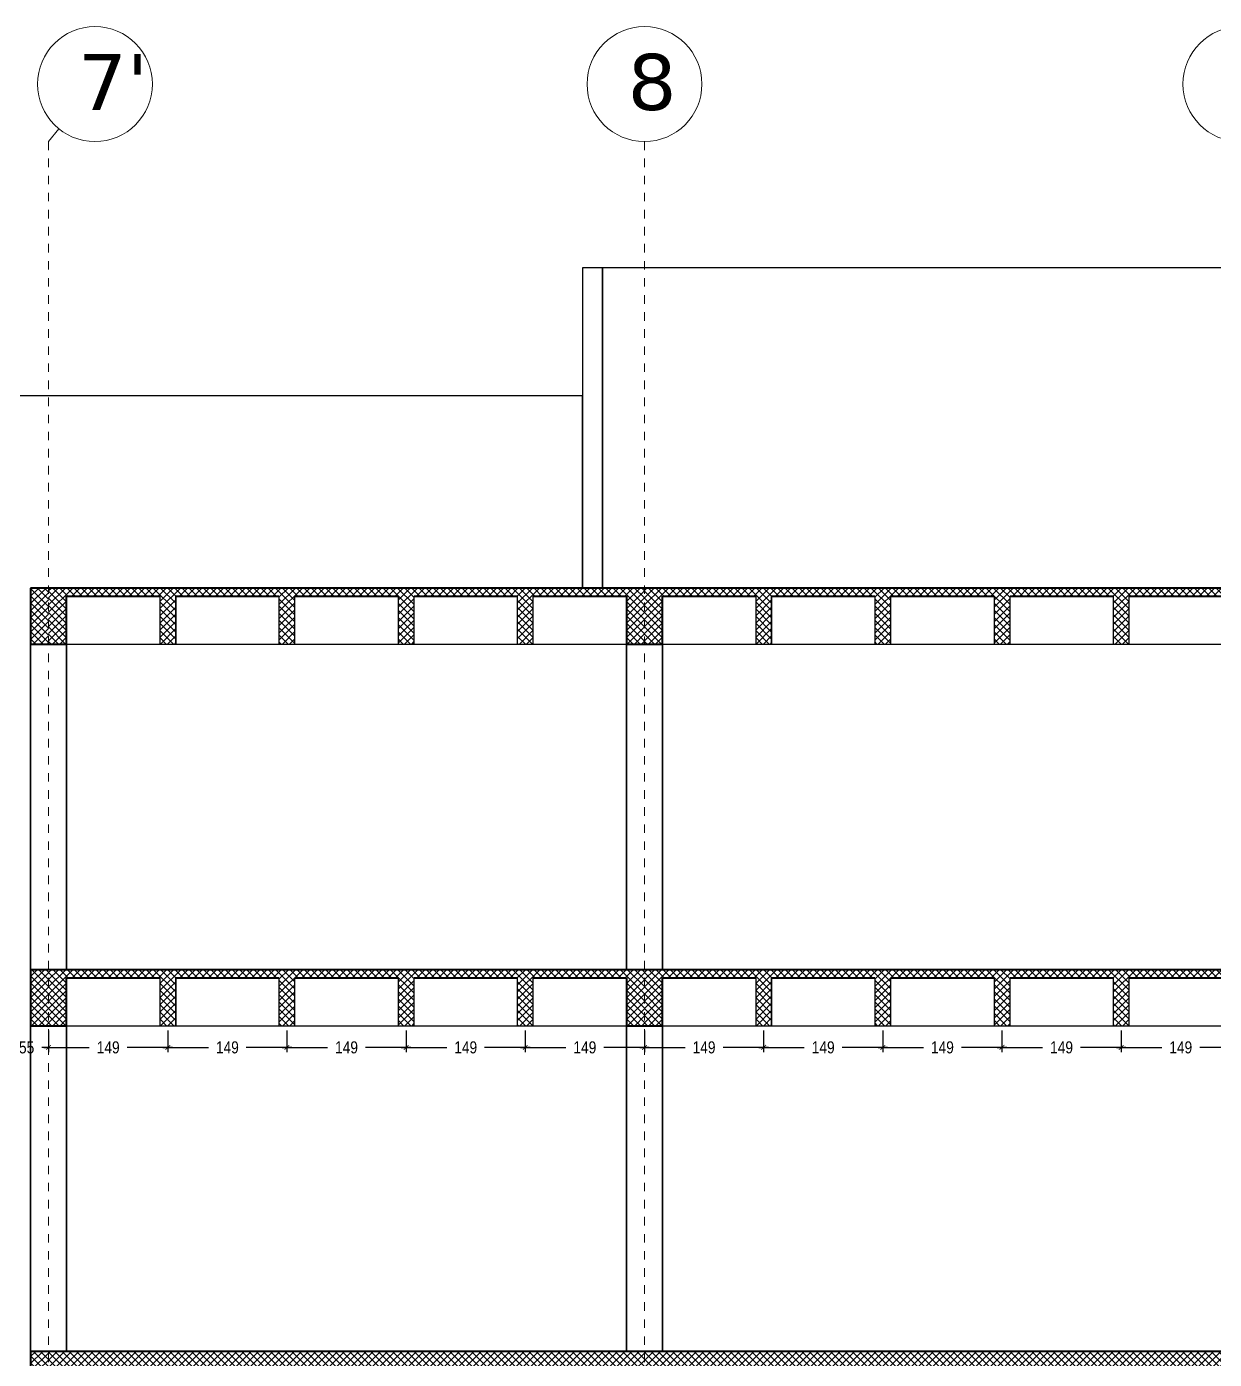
# Model space of a CAD drawing. Header units: centimetres. Extents: x 85226 to 578505, y -13061 to 170378.
# Drawn here: x 445023 to 446508, y 129254 to 130920 of the extents above; entities that cross this region are included whole.
import ezdxf

# ---------------------------------------------------------------- set-up
doc = ezdxf.new("R2010")
doc.units = ezdxf.units.CM
doc.linetypes.add('Dashed', pattern=[10.666667, 5.333333, -5.333333])
for name, color, linetype, lineweight in [('Akset_Pen_No__13', 13, 'Continuous', 18), ('muri', 7, 'Continuous', 40), ('New_01 Bodrumi_Pen_No__87', 87, 'Continuous', 18), ('Spotat', 1, 'Continuous', 15)]:
    doc.layers.add(name, color=color, linetype=linetype, lineweight=lineweight)
doc.layers.add('New_01 Bodrumi_Pen_No__29', color=7, linetype='Continuous', lineweight=18, true_color=0x261713)
doc.styles.add('Dimensionet CM', font='swissc.ttf', dxfattribs={"height": 15})
doc.styles.add('Mini shkronjat', font='simplex.shx', dxfattribs={"height": 6})
doc.dimstyles.new('Dimensionet CM', dxfattribs={"dimtxt": 10, "dimasz": 6, "dimexe": 6, "dimexo": 6, "dimgap": 10, "dimtad": 0, "dimtih": 1, "dimtoh": 1, "dimtxsty": 'Dimensionet CM', "dimblk": 'ARCHTICK', "dimcen": 1, "dimdle": 6, "dimadec": 0, "dimazin": 0, "dimtfac": 1, "dimtmove": 0, "dimatfit": 3, "dimldrblk": 'ARCHTICK', "dimfxl": 1, "dimarcsym": 0})

# ---------------------------------------------------------------- blocks, each defined once
blk = doc.blocks.new('_ArchTick')
at = {"layer": 'Spotat', "color": 0, "const_width": 0.15}
blk.add_lwpolyline([(-0.5, -0.5), (0.5, 0.5)], dxfattribs=at)
blk = doc.blocks.new('*D4821')
at = {"color": 0, "lineweight": -2, "transparency": 16777216}
for p, q in [((444995.5, 129665), (444995.5, 129637.8)), ((445050.5, 129665), (445050.5, 129637.8)), ((444995.5, 129643.8), (444989.5, 129643.8)), ((444995.5, 129643.8), (445004.1, 129643.8)), ((445050.5, 129643.8), (445042, 129643.8)), ((445050.5, 129643.8), (445056.5, 129643.8))]:
    blk.add_line(p, q, dxfattribs=at)
at = {"layer": 'DEFPOINTS', "color": 0, "transparency": 16777216}
for p in [(444995.5, 129671), (445050.5, 129671), (445050.5, 129643.8)]:
    blk.add_point(p, dxfattribs=at)
at = {"color": 0, "lineweight": -2, "transparency": 16777216, "xscale": 6, "yscale": 6, "zscale": 6}
blk.add_blockref('_ArchTick', (444995.5, 129643.8), dxfattribs=at)
at = {"color": 0, "lineweight": -2, "transparency": 16777216, "xscale": 6, "yscale": 6, "zscale": 6, "rotation": 180}
blk.add_blockref('_ArchTick', (445050.5, 129643.8), dxfattribs=at)
at = {"color": 0, "transparency": 16777216, "insert": (445023, 129643.8), "char_height": 15, "attachment_point": 5, "style": 'Dimensionet CM'}
blk.add_mtext('55', dxfattribs=at)
blk = doc.blocks.new('*D4822')
at = {"color": 0, "lineweight": -2, "transparency": 16777216}
for p, q in [((445050.5, 129665), (445050.5, 129637.8)), ((445199.5, 129665), (445199.5, 129637.8)), ((445044.5, 129643.8), (445101.3, 129643.8)), ((445205.5, 129643.8), (445148.7, 129643.8))]:
    blk.add_line(p, q, dxfattribs=at)
at = {"layer": 'DEFPOINTS', "color": 0, "transparency": 16777216}
for p in [(445050.5, 129671), (445199.5, 129671), (445199.5, 129643.8)]:
    blk.add_point(p, dxfattribs=at)
at = {"color": 0, "lineweight": -2, "transparency": 16777216, "xscale": 6, "yscale": 6, "zscale": 6, "rotation": 180}
blk.add_blockref('_ArchTick', (445050.5, 129643.8), dxfattribs=at)
at = {"color": 0, "lineweight": -2, "transparency": 16777216, "xscale": 6, "yscale": 6, "zscale": 6}
blk.add_blockref('_ArchTick', (445199.5, 129643.8), dxfattribs=at)
at = {"color": 0, "transparency": 16777216, "insert": (445125, 129643.8), "char_height": 15, "attachment_point": 5, "style": 'Dimensionet CM'}
blk.add_mtext('149', dxfattribs=at)
blk = doc.blocks.new('*D4823')
at = {"color": 0, "lineweight": -2, "transparency": 16777216}
for p, q in [((445199.5, 129665), (445199.5, 129637.8)), ((445348.5, 129665), (445348.5, 129637.8)), ((445193.5, 129643.8), (445250.3, 129643.8)), ((445354.5, 129643.8), (445297.7, 129643.8))]:
    blk.add_line(p, q, dxfattribs=at)
at = {"layer": 'DEFPOINTS', "color": 0, "transparency": 16777216}
for p in [(445199.5, 129671), (445348.5, 129671), (445348.5, 129643.8)]:
    blk.add_point(p, dxfattribs=at)
at = {"color": 0, "lineweight": -2, "transparency": 16777216, "xscale": 6, "yscale": 6, "zscale": 6, "rotation": 180}
blk.add_blockref('_ArchTick', (445199.5, 129643.8), dxfattribs=at)
at = {"color": 0, "lineweight": -2, "transparency": 16777216, "xscale": 6, "yscale": 6, "zscale": 6}
blk.add_blockref('_ArchTick', (445348.5, 129643.8), dxfattribs=at)
at = {"color": 0, "transparency": 16777216, "insert": (445274, 129643.8), "char_height": 15, "attachment_point": 5, "style": 'Dimensionet CM'}
blk.add_mtext('149', dxfattribs=at)
blk = doc.blocks.new('*D4824')
at = {"color": 0, "lineweight": -2, "transparency": 16777216}
for p, q in [((445348.5, 129665), (445348.5, 129637.8)), ((445497.5, 129665), (445497.5, 129637.8)), ((445342.5, 129643.8), (445399.3, 129643.8)), ((445503.5, 129643.8), (445446.7, 129643.8))]:
    blk.add_line(p, q, dxfattribs=at)
at = {"layer": 'DEFPOINTS', "color": 0, "transparency": 16777216}
for p in [(445348.5, 129671), (445497.5, 129671), (445497.5, 129643.8)]:
    blk.add_point(p, dxfattribs=at)
at = {"color": 0, "lineweight": -2, "transparency": 16777216, "xscale": 6, "yscale": 6, "zscale": 6, "rotation": 180}
blk.add_blockref('_ArchTick', (445348.5, 129643.8), dxfattribs=at)
at = {"color": 0, "lineweight": -2, "transparency": 16777216, "xscale": 6, "yscale": 6, "zscale": 6}
blk.add_blockref('_ArchTick', (445497.5, 129643.8), dxfattribs=at)
at = {"color": 0, "transparency": 16777216, "insert": (445423, 129643.8), "char_height": 15, "attachment_point": 5, "style": 'Dimensionet CM'}
blk.add_mtext('149', dxfattribs=at)
blk = doc.blocks.new('*D4825')
at = {"color": 0, "lineweight": -2, "transparency": 16777216}
for p, q in [((445497.5, 129665), (445497.5, 129637.8)), ((445646.5, 129665), (445646.5, 129637.8)), ((445491.5, 129643.8), (445548.3, 129643.8)), ((445652.5, 129643.8), (445595.7, 129643.8))]:
    blk.add_line(p, q, dxfattribs=at)
at = {"layer": 'DEFPOINTS', "color": 0, "transparency": 16777216}
for p in [(445497.5, 129671), (445646.5, 129671), (445646.5, 129643.8)]:
    blk.add_point(p, dxfattribs=at)
at = {"color": 0, "lineweight": -2, "transparency": 16777216, "xscale": 6, "yscale": 6, "zscale": 6, "rotation": 180}
blk.add_blockref('_ArchTick', (445497.5, 129643.8), dxfattribs=at)
at = {"color": 0, "lineweight": -2, "transparency": 16777216, "xscale": 6, "yscale": 6, "zscale": 6}
blk.add_blockref('_ArchTick', (445646.5, 129643.8), dxfattribs=at)
at = {"color": 0, "transparency": 16777216, "insert": (445572, 129643.8), "char_height": 15, "attachment_point": 5, "style": 'Dimensionet CM'}
blk.add_mtext('149', dxfattribs=at)
blk = doc.blocks.new('*D4826')
at = {"color": 0, "lineweight": -2, "transparency": 16777216}
for p, q in [((445646.5, 129665), (445646.5, 129637.8)), ((445795.5, 129665), (445795.5, 129637.8)), ((445640.5, 129643.8), (445697.3, 129643.8)), ((445801.5, 129643.8), (445744.7, 129643.8))]:
    blk.add_line(p, q, dxfattribs=at)
at = {"layer": 'DEFPOINTS', "color": 0, "transparency": 16777216}
for p in [(445646.5, 129671), (445795.5, 129671), (445795.5, 129643.8)]:
    blk.add_point(p, dxfattribs=at)
at = {"color": 0, "lineweight": -2, "transparency": 16777216, "xscale": 6, "yscale": 6, "zscale": 6, "rotation": 180}
blk.add_blockref('_ArchTick', (445646.5, 129643.8), dxfattribs=at)
at = {"color": 0, "lineweight": -2, "transparency": 16777216, "xscale": 6, "yscale": 6, "zscale": 6}
blk.add_blockref('_ArchTick', (445795.5, 129643.8), dxfattribs=at)
at = {"color": 0, "transparency": 16777216, "insert": (445721, 129643.8), "char_height": 15, "attachment_point": 5, "style": 'Dimensionet CM'}
blk.add_mtext('149', dxfattribs=at)
blk = doc.blocks.new('*D4827')
at = {"color": 0, "lineweight": -2, "transparency": 16777216}
for p, q in [((445795.5, 129665), (445795.5, 129637.8)), ((445944.5, 129665), (445944.5, 129637.8)), ((445789.5, 129643.8), (445846.3, 129643.8)), ((445950.5, 129643.8), (445893.7, 129643.8))]:
    blk.add_line(p, q, dxfattribs=at)
at = {"layer": 'DEFPOINTS', "color": 0, "transparency": 16777216}
for p in [(445795.5, 129671), (445944.5, 129671), (445944.5, 129643.8)]:
    blk.add_point(p, dxfattribs=at)
at = {"color": 0, "lineweight": -2, "transparency": 16777216, "xscale": 6, "yscale": 6, "zscale": 6, "rotation": 180}
blk.add_blockref('_ArchTick', (445795.5, 129643.8), dxfattribs=at)
at = {"color": 0, "lineweight": -2, "transparency": 16777216, "xscale": 6, "yscale": 6, "zscale": 6}
blk.add_blockref('_ArchTick', (445944.5, 129643.8), dxfattribs=at)
at = {"color": 0, "transparency": 16777216, "insert": (445870, 129643.8), "char_height": 15, "attachment_point": 5, "style": 'Dimensionet CM'}
blk.add_mtext('149', dxfattribs=at)
blk = doc.blocks.new('*D4828')
at = {"color": 0, "lineweight": -2, "transparency": 16777216}
for p, q in [((445944.5, 129665), (445944.5, 129637.8)), ((446093.5, 129665), (446093.5, 129637.8)), ((445938.5, 129643.8), (445995.3, 129643.8)), ((446099.5, 129643.8), (446042.7, 129643.8))]:
    blk.add_line(p, q, dxfattribs=at)
at = {"layer": 'DEFPOINTS', "color": 0, "transparency": 16777216}
for p in [(445944.5, 129671), (446093.5, 129671), (446093.5, 129643.8)]:
    blk.add_point(p, dxfattribs=at)
at = {"color": 0, "lineweight": -2, "transparency": 16777216, "xscale": 6, "yscale": 6, "zscale": 6, "rotation": 180}
blk.add_blockref('_ArchTick', (445944.5, 129643.8), dxfattribs=at)
at = {"color": 0, "lineweight": -2, "transparency": 16777216, "xscale": 6, "yscale": 6, "zscale": 6}
blk.add_blockref('_ArchTick', (446093.5, 129643.8), dxfattribs=at)
at = {"color": 0, "transparency": 16777216, "insert": (446019, 129643.8), "char_height": 15, "attachment_point": 5, "style": 'Dimensionet CM'}
blk.add_mtext('149', dxfattribs=at)
blk = doc.blocks.new('*D4829')
at = {"color": 0, "lineweight": -2, "transparency": 16777216}
for p, q in [((446093.5, 129665), (446093.5, 129637.8)), ((446242.5, 129665), (446242.5, 129637.8)), ((446087.5, 129643.8), (446144.3, 129643.8)), ((446248.5, 129643.8), (446191.7, 129643.8))]:
    blk.add_line(p, q, dxfattribs=at)
at = {"layer": 'DEFPOINTS', "color": 0, "transparency": 16777216}
for p in [(446093.5, 129671), (446242.5, 129671), (446242.5, 129643.8)]:
    blk.add_point(p, dxfattribs=at)
at = {"color": 0, "lineweight": -2, "transparency": 16777216, "xscale": 6, "yscale": 6, "zscale": 6, "rotation": 180}
blk.add_blockref('_ArchTick', (446093.5, 129643.8), dxfattribs=at)
at = {"color": 0, "lineweight": -2, "transparency": 16777216, "xscale": 6, "yscale": 6, "zscale": 6}
blk.add_blockref('_ArchTick', (446242.5, 129643.8), dxfattribs=at)
at = {"color": 0, "transparency": 16777216, "insert": (446168, 129643.8), "char_height": 15, "attachment_point": 5, "style": 'Dimensionet CM'}
blk.add_mtext('149', dxfattribs=at)
blk = doc.blocks.new('*D4830')
at = {"color": 0, "lineweight": -2, "transparency": 16777216}
for p, q in [((446242.5, 129665), (446242.5, 129637.8)), ((446391.5, 129665), (446391.5, 129637.8)), ((446236.5, 129643.8), (446293.3, 129643.8)), ((446397.5, 129643.8), (446340.7, 129643.8))]:
    blk.add_line(p, q, dxfattribs=at)
at = {"layer": 'DEFPOINTS', "color": 0, "transparency": 16777216}
for p in [(446242.5, 129671), (446391.5, 129671), (446391.5, 129643.8)]:
    blk.add_point(p, dxfattribs=at)
at = {"color": 0, "lineweight": -2, "transparency": 16777216, "xscale": 6, "yscale": 6, "zscale": 6, "rotation": 180}
blk.add_blockref('_ArchTick', (446242.5, 129643.8), dxfattribs=at)
at = {"color": 0, "lineweight": -2, "transparency": 16777216, "xscale": 6, "yscale": 6, "zscale": 6}
blk.add_blockref('_ArchTick', (446391.5, 129643.8), dxfattribs=at)
at = {"color": 0, "transparency": 16777216, "insert": (446317, 129643.8), "char_height": 15, "attachment_point": 5, "style": 'Dimensionet CM'}
blk.add_mtext('149', dxfattribs=at)
blk = doc.blocks.new('*D4831')
at = {"color": 0, "lineweight": -2, "transparency": 16777216}
for p, q in [((446391.5, 129665), (446391.5, 129637.8)), ((446540.5, 129665), (446540.5, 129637.8)), ((446385.5, 129643.8), (446442.3, 129643.8)), ((446546.5, 129643.8), (446489.7, 129643.8))]:
    blk.add_line(p, q, dxfattribs=at)
at = {"layer": 'DEFPOINTS', "color": 0, "transparency": 16777216}
for p in [(446391.5, 129671), (446540.5, 129671), (446540.5, 129643.8)]:
    blk.add_point(p, dxfattribs=at)
at = {"color": 0, "lineweight": -2, "transparency": 16777216, "xscale": 6, "yscale": 6, "zscale": 6, "rotation": 180}
blk.add_blockref('_ArchTick', (446391.5, 129643.8), dxfattribs=at)
at = {"color": 0, "lineweight": -2, "transparency": 16777216, "xscale": 6, "yscale": 6, "zscale": 6}
blk.add_blockref('_ArchTick', (446540.5, 129643.8), dxfattribs=at)
at = {"color": 0, "transparency": 16777216, "insert": (446466, 129643.8), "char_height": 15, "attachment_point": 5, "style": 'Dimensionet CM'}
blk.add_mtext('149', dxfattribs=at)

msp = doc.modelspace()

# ---------------------------------------------------------------- hatches: boundary and pattern name
h = msp.add_hatch()
h.set_pattern_fill('ANSI37', color=256, scale=2, angle=90, style=0)
h.set_pattern_definition([(135, (305789.556, 198520.813), (-4.49012806, -4.49012806), []), (225, (305789.556, 198520.813), (4.49012806, -4.49012806), [])])
h.paths.add_polyline_path([(445028.035, 130147.973), (445050.535, 130147.973), (445050.535, 130217.973), (445028.035, 130217.973)])
h = msp.add_hatch()
h.set_pattern_fill('ANSI37', color=256, scale=2, angle=90, style=0)
h.set_pattern_definition([(135, (309569.556, 198980.813), (-4.49012806, -4.49012806), []), (225, (309569.556, 198980.813), (4.49012806, -4.49012806), [])])
h.paths.add_polyline_path([(445795.535, 130217.973), (445050.535, 130217.973), (445050.535, 130147.973), (445073.035, 130147.973), (445073.035, 130207.973), (445189.535, 130207.973), (445189.535, 130147.973), (445209.535, 130147.973), (445209.535, 130207.973), (445338.535, 130207.973), (445338.535, 130147.973), (445358.535, 130147.973), (445358.535, 130207.973), (445487.535, 130207.973), (445487.535, 130147.973), (445507.535, 130147.973), (445507.535, 130207.973), (445636.535, 130207.973), (445636.535, 130147.973), (445656.535, 130147.973), (445656.535, 130207.973), (445773.035, 130207.973), (445773.035, 130147.973), (445795.535, 130147.973)])
h = msp.add_hatch()
h.set_pattern_fill('ANSI37', color=256, scale=2, angle=90, style=0)
h.set_pattern_definition([(135, (310314.556, 198980.813), (-4.49012806, -4.49012806), []), (225, (310314.556, 198980.813), (4.49012806, -4.49012806), [])])
h.paths.add_polyline_path([(446540.535, 130217.973), (445795.535, 130217.973), (445795.535, 130147.973), (445818.035, 130147.973), (445818.035, 130207.973), (445934.535, 130207.973), (445934.535, 130147.973), (445954.535, 130147.973), (445954.535, 130207.973), (446083.535, 130207.973), (446083.535, 130147.973), (446103.535, 130147.973), (446103.535, 130207.973), (446232.535, 130207.973), (446232.535, 130147.973), (446252.535, 130147.973), (446252.535, 130207.973), (446381.535, 130207.973), (446381.535, 130147.973), (446401.535, 130147.973), (446401.535, 130207.973), (446518.035, 130207.973), (446518.035, 130147.973), (446540.535, 130147.973)])
h = msp.add_hatch()
h.set_pattern_fill('ANSI37', color=256, scale=2, angle=90, style=0)
h.set_pattern_definition([(135, (305789.556, 198503.813), (-4.49012806, -4.49012806), []), (225, (305789.556, 198503.813), (4.49012806, -4.49012806), [])])
h.paths.add_polyline_path([(445050.535, 129740.973), (445028.035, 129740.973), (445028.035, 129670.973), (445050.535, 129670.973)])
h = msp.add_hatch()
h.set_pattern_fill('ANSI37', color=256, scale=2, angle=90, style=0)
h.set_pattern_definition([(135, (308824.556, 198503.813), (-4.49012806, -4.49012806), []), (225, (308824.556, 198503.813), (4.49012806, -4.49012806), [])])
h.paths.add_polyline_path([(445795.535, 129740.973), (445773.035, 129740.973), (445773.035, 129740.973), (445073.035, 129740.973), (445073.035, 129740.973), (445050.535, 129740.973), (445050.535, 129670.973), (445073.035, 129670.973), (445073.035, 129730.973), (445189.535, 129730.973), (445189.535, 129670.973), (445209.535, 129670.973), (445209.535, 129730.973), (445338.535, 129730.973), (445338.535, 129670.973), (445358.535, 129670.973), (445358.535, 129730.973), (445487.535, 129730.973), (445487.535, 129670.973), (445507.535, 129670.973), (445507.535, 129730.973), (445636.535, 129730.973), (445636.535, 129670.973), (445656.535, 129670.973), (445656.535, 129730.973), (445773.035, 129730.973), (445773.035, 129670.973), (445795.535, 129670.973)])
h = msp.add_hatch()
h.set_pattern_fill('ANSI37', color=256, scale=2, angle=90, style=0)
h.set_pattern_definition([(135, (309569.556, 198503.813), (-4.49012806, -4.49012806), []), (225, (309569.556, 198503.813), (4.49012806, -4.49012806), [])])
h.paths.add_polyline_path([(446540.535, 129740.973), (446518.035, 129740.973), (446518.035, 129740.973), (445818.035, 129740.973), (445818.035, 129740.973), (445795.535, 129740.973), (445795.535, 129670.973), (445818.035, 129670.973), (445818.035, 129730.973), (445934.535, 129730.973), (445934.535, 129670.973), (445954.535, 129670.973), (445954.535, 129730.973), (446083.535, 129730.973), (446083.535, 129670.973), (446103.535, 129670.973), (446103.535, 129730.973), (446232.535, 129730.973), (446232.535, 129670.973), (446252.535, 129670.973), (446252.535, 129730.973), (446381.535, 129730.973), (446381.535, 129670.973), (446401.535, 129670.973), (446401.535, 129730.973), (446518.035, 129730.973), (446518.035, 129670.973), (446540.535, 129670.973)])
h = msp.add_hatch()
h.set_pattern_fill('ANSI37', color=256, scale=2, angle=90, style=0)
h.set_pattern_definition([(135, (305789.556, 198486.813), (-4.49012806, -4.49012806), []), (225, (305789.556, 198486.813), (4.49012806, -4.49012806), [])])
h.paths.add_polyline_path([(449543.031, 129263.973), (449520.531, 129263.973), (449520.531, 129143.973), (449543.031, 129143.973)])
h.paths.add_polyline_path([(449520.531, 129263.973), (448775.535, 129263.973), (448775.535, 129143.973), (448798.035, 129143.973), (448798.035, 129143.973), (448798.035, 129193.973), (448798.035, 129193.973), (448798.035, 129193.973), (448798.035, 129243.973), (449498.031, 129243.973), (449498.031, 129193.973), (449498.031, 129193.973), (449498.031, 129143.973), (449520.531, 129143.973)])
h.paths.add_polyline_path([(448775.535, 129263.973), (448030.535, 129263.973), (448030.535, 129143.973), (448053.035, 129143.973), (448053.035, 129243.973), (448753.035, 129243.973), (448753.035, 129193.973), (448753.035, 129193.973), (448753.035, 129143.973), (448775.535, 129143.973)])
h.paths.add_polyline_path([(448030.535, 129263.973), (447285.535, 129263.973), (447285.535, 129143.973), (447308.035, 129143.973), (447308.035, 129193.973), (447308.035, 129243.973), (448008.035, 129243.973), (448008.035, 129193.973), (448008.035, 129193.973), (448008.035, 129143.973), (448030.535, 129143.973)])
h.paths.add_polyline_path([(447285.535, 129263.973), (447253.035, 129263.973), (446540.535, 129263.973), (446540.535, 129143.973), (446563.035, 129143.973), (446563.035, 129193.973), (446563.035, 129243.973), (447263.035, 129243.973), (447263.035, 129143.973), (447285.535, 129143.973)])
h.paths.add_polyline_path([(446540.535, 129263.973), (446540.535, 129263.973), (445795.535, 129263.973), (445795.535, 129143.973), (445818.035, 129143.973), (445818.035, 129193.973), (445818.035, 129243.973), (446518.035, 129243.973), (446518.035, 129143.973), (446540.535, 129143.973)])
h.paths.add_polyline_path([(445795.535, 129263.973), (445795.535, 129263.973), (445073.035, 129263.973), (445073.035, 129263.973), (445050.535, 129263.973), (445050.535, 129143.973), (445073.035, 129143.973), (445073.035, 129193.973), (445073.035, 129243.973), (445773.035, 129243.973), (445773.035, 129143.973), (445795.535, 129143.973)])
h.paths.add_polyline_path([(445050.535, 129263.973), (445028.035, 129263.973), (445028.035, 129143.973), (445050.535, 129143.973)])

# ---------------------------------------------------------------- linework, layer by layer
for p, q in [((445743.035, 130617.973), (445718.035, 130617.973)), ((445718.035, 130617.973), (445718.035, 130217.973)), ((445743.035, 130217.973), (445743.035, 130617.973)), ((448718.035, 130617.973), (445743.035, 130617.973)), ((445743.035, 130617.973), (445743.035, 130217.973)), ((445718.028, 130457.973), (440859.578, 130457.973)), ((445718.028, 130217.973), (445718.028, 130457.973)), ((445028.035, 130217.973), (445718.028, 130217.973)), ((445028.035, 129740.973), (445028.035, 130217.973)), ((445028.035, 130217.973), (445028.035, 129740.973)), ((445028.035, 129740.973), (445028.035, 130217.973)), ((445718.035, 130217.973), (445743.035, 130217.973)), ((445743.035, 130217.973), (448718.035, 130217.973)), ((445189.535, 130207.973), (445073.035, 130207.973)), ((445073.035, 130207.973), (445073.035, 129740.973)), ((445073.035, 129740.973), (445073.035, 130207.973)), ((445073.035, 129740.973), (445073.035, 130207.973)), ((445189.535, 130207.973), (445189.535, 130147.973)), ((445338.535, 130207.973), (445209.535, 130207.973)), ((445209.535, 130207.973), (445209.535, 130147.973)), ((445487.535, 130207.973), (445358.535, 130207.973)), ((445636.535, 130207.973), (445507.535, 130207.973)), ((445763.035, 130207.973), (445656.535, 130207.973)), ((445773.035, 129740.973), (445773.035, 130207.973)), ((445773.035, 130207.973), (445773.035, 129740.973)), ((445773.035, 129740.973), (445773.035, 130207.973)), ((445818.035, 130207.973), (445818.035, 129740.973)), ((445934.535, 130207.973), (445818.035, 130207.973)), ((445818.035, 129740.973), (445818.035, 130207.973)), ((445818.035, 129740.973), (445818.035, 130207.973)), ((445934.535, 130207.973), (445934.535, 130147.973)), ((446083.535, 130207.973), (445954.535, 130207.973)), ((445954.535, 130207.973), (445954.535, 130147.973)), ((446232.535, 130207.973), (446103.535, 130207.973)), ((446381.535, 130207.973), (446252.535, 130207.973)), ((446518.035, 130207.973), (446401.535, 130207.973)), ((445073.035, 130147.973), (449498.031, 130147.973)), ((445028.035, 129740.973), (445718.035, 129740.973)), ((445763.035, 129740.973), (446463.035, 129740.973)), ((445773.035, 129740.973), (445818.035, 129740.973)), ((446463.035, 129740.973), (446508.035, 129740.973)), ((445028.035, 129263.973), (445028.035, 129720.973)), ((445028.035, 129720.973), (445028.035, 129263.973)), ((445028.035, 129263.973), (445028.035, 129720.973)), ((445189.535, 129730.973), (445073.035, 129730.973)), ((445073.035, 129720.973), (445073.035, 129263.973)), ((445073.035, 129263.973), (445073.035, 129720.973)), ((445073.035, 129263.973), (445073.035, 129720.973)), ((445189.535, 129730.973), (445189.535, 129670.973)), ((445338.535, 129730.973), (445209.535, 129730.973)), ((445209.535, 129730.973), (445209.535, 129670.973)), ((445487.535, 129730.973), (445358.535, 129730.973)), ((445636.535, 129730.973), (445507.535, 129730.973)), ((445773.035, 129730.973), (445656.535, 129730.973)), ((445773.035, 129263.973), (445773.035, 129720.973)), ((445773.035, 129720.973), (445773.035, 129263.973)), ((445773.035, 129263.973), (445773.035, 129720.973)), ((445934.535, 129730.973), (445818.035, 129730.973)), ((445818.035, 129720.973), (445818.035, 129263.973)), ((445818.035, 129263.973), (445818.035, 129720.973)), ((445818.035, 129263.973), (445818.035, 129720.973)), ((445934.535, 129730.973), (445934.535, 129670.973)), ((446083.535, 129730.973), (445954.535, 129730.973)), ((445954.535, 129730.973), (445954.535, 129670.973)), ((446232.535, 129730.973), (446103.535, 129730.973)), ((446381.535, 129730.973), (446252.535, 129730.973)), ((446463.035, 129730.973), (446401.535, 129730.973)), ((445073.035, 129670.973), (449498.031, 129670.973)), ((447253.035, 129263.973), (445073.035, 129263.973)), ((445073.035, 129263.973), (445718.035, 129263.973)), ((445718.035, 129263.973), (445763.035, 129263.973)), ((445763.035, 129263.973), (446463.035, 129263.973)), ((446463.035, 129263.973), (446508.035, 129263.973)), ((446508.035, 129263.973), (447208.035, 129263.973))]:
    msp.add_line(p, q)
for points in [[(445189.535, 130207.973), (445189.535, 130147.973), (445209.535, 130147.973), (445209.535, 130207.973)], [(445338.535, 130207.973), (445338.535, 130147.973), (445358.535, 130147.973), (445358.535, 130207.973)], [(445487.535, 130207.973), (445487.535, 130147.973), (445507.535, 130147.973), (445507.535, 130207.973)], [(445636.535, 130207.973), (445636.535, 130147.973), (445656.535, 130147.973), (445656.535, 130207.973)], [(445934.535, 130207.973), (445934.535, 130147.973), (445954.535, 130147.973), (445954.535, 130207.973)], [(446083.535, 130207.973), (446083.535, 130147.973), (446103.535, 130147.973), (446103.535, 130207.973)], [(446232.535, 130207.973), (446232.535, 130147.973), (446252.535, 130147.973), (446252.535, 130207.973)], [(446381.535, 130207.973), (446381.535, 130147.973), (446401.535, 130147.973), (446401.535, 130207.973)], [(445189.535, 129730.973), (445189.535, 129670.973), (445209.535, 129670.973), (445209.535, 129730.973)], [(445338.535, 129730.973), (445338.535, 129670.973), (445358.535, 129670.973), (445358.535, 129730.973)], [(445487.535, 129730.973), (445487.535, 129670.973), (445507.535, 129670.973), (445507.535, 129730.973)], [(445636.535, 129730.973), (445636.535, 129670.973), (445656.535, 129670.973), (445656.535, 129730.973)], [(445934.535, 129730.973), (445934.535, 129670.973), (445954.535, 129670.973), (445954.535, 129730.973)], [(446083.535, 129730.973), (446083.535, 129670.973), (446103.535, 129670.973), (446103.535, 129730.973)], [(446232.535, 129730.973), (446232.535, 129670.973), (446252.535, 129670.973), (446252.535, 129730.973)], [(446381.535, 129730.973), (446381.535, 129670.973), (446401.535, 129670.973), (446401.535, 129730.973)]]:
    msp.add_lwpolyline(points)
at = {"layer": 'Akset_Pen_No__13', "color": 251, "ltscale": 2}
msp.add_line((445050.535, 130775.961), (445063.383, 130791.884), dxfattribs=at)
at = {"layer": 'Akset_Pen_No__13', "color": 251, "linetype": 'Dashed', "ltscale": 2}
for p, q in [((445050.535, 130775.961), (445050.535, 128143.089)), ((445795.535, 130775.961), (445795.535, 128143.089))]:
    msp.add_line(p, q, dxfattribs=at)
at = {"layer": 'Akset_Pen_No__13', "color": 251, "ltscale": 2}
for centre in [(445108.475, 130847.766), (445795.535, 130847.766), (446540.535, 130847.766)]:
    msp.add_circle(centre, 71.805, dxfattribs=at)
at = {"layer": 'muri'}
for p, q in [((447253.035, 130217.973), (445028.035, 130217.973)), ((445028.035, 130217.973), (445028.035, 130147.973)), ((445073.035, 130207.973), (445189.535, 130207.973)), ((445073.035, 130147.973), (445073.035, 130207.973)), ((445209.535, 130207.973), (445338.535, 130207.973)), ((445358.535, 130207.973), (445487.535, 130207.973)), ((445507.535, 130207.973), (445636.535, 130207.973)), ((445656.535, 130207.973), (445763.035, 130207.973)), ((445763.035, 130207.973), (445773.035, 130207.973)), ((445773.035, 130207.973), (445773.035, 130147.973)), ((445818.035, 130147.973), (445818.035, 130207.973)), ((445818.035, 130207.973), (445934.535, 130207.973)), ((445954.535, 130207.973), (446083.535, 130207.973)), ((446103.535, 130207.973), (446232.535, 130207.973)), ((446252.535, 130207.973), (446381.535, 130207.973)), ((446401.535, 130207.973), (446518.035, 130207.973)), ((445028.035, 130147.973), (445073.035, 130147.973)), ((445773.035, 130147.973), (445818.035, 130147.973)), ((447253.035, 129740.973), (445028.035, 129740.973)), ((445028.035, 129740.973), (445028.035, 129670.973)), ((445073.035, 129730.973), (445189.535, 129730.973)), ((445073.035, 129670.973), (445073.035, 129730.973)), ((445209.535, 129730.973), (445338.535, 129730.973)), ((445358.535, 129730.973), (445487.535, 129730.973)), ((445507.535, 129730.973), (445636.535, 129730.973)), ((445656.535, 129730.973), (445773.035, 129730.973)), ((445773.035, 129730.973), (445773.035, 129670.973)), ((445818.035, 129670.973), (445818.035, 129730.973)), ((445818.035, 129730.973), (445934.535, 129730.973)), ((445954.535, 129730.973), (446083.535, 129730.973)), ((446103.535, 129730.973), (446232.535, 129730.973)), ((446252.535, 129730.973), (446381.535, 129730.973)), ((446401.535, 129730.973), (446518.035, 129730.973)), ((445028.035, 129670.973), (445073.035, 129670.973)), ((445773.035, 129670.973), (445818.035, 129670.973)), ((447253.035, 129263.973), (445028.035, 129263.973)), ((445028.035, 129263.973), (445028.035, 129143.973))]:
    msp.add_line(p, q, dxfattribs=at)
at = {"layer": 'New_01 Bodrumi_Pen_No__29', "color": 28, "linetype": 'Continuous', "lineweight": 18, "true_color": 0x261713}
msp.add_line((447250.535, 129263.973), (445073.035, 129263.973), dxfattribs=at)
at = {"layer": 'New_01 Bodrumi_Pen_No__87', "color": 87, "linetype": 'Continuous', "lineweight": 18}
for p, q in [((445718.035, 130617.973), (445718.035, 130217.973)), ((445743.035, 130617.973), (445718.035, 130617.973)), ((445743.035, 130217.973), (445743.035, 130617.973)), ((448718.035, 130617.973), (445743.035, 130617.973)), ((440859.578, 130457.973), (445718.028, 130457.973)), ((445718.028, 130457.973), (445718.028, 130217.973))]:
    msp.add_line(p, q, dxfattribs=at)

# ---------------------------------------------------------------- texts
at = {"color": 251, "char_height": 70, "width": 119.52102, "attachment_point": 1, "style": 'Mini shkronjat'}
for s, insert in [("{\\fVerdana|b0|i0|c0|p34;7'}", (445087.416, 130885.522)), ('{\\fVerdana|b0|i0|c0|p34;8}', (445774.476, 130885.522))]:
    msp.add_mtext(s, dxfattribs=dict(at, insert=insert))

# ---------------------------------------------------------------- dimensions: what is measured, and where the dimension line sits
for base, p1, p2, picture, middle in [((445050.535, 129643.847), (444995.535, 129670.973), (445050.535, 129670.973), '*D4821', (445023.035, 129643.847)), ((445199.535, 129643.847), (445050.535, 129670.973), (445199.535, 129670.973), '*D4822', (445125.035, 129643.847)), ((445348.535, 129643.847), (445199.535, 129670.973), (445348.535, 129670.973), '*D4823', (445274.035, 129643.847)), ((445497.535, 129643.847), (445348.535, 129670.973), (445497.535, 129670.973), '*D4824', (445423.035, 129643.847)), ((445646.535, 129643.847), (445497.535, 129670.973), (445646.535, 129670.973), '*D4825', (445572.035, 129643.847)), ((445795.535, 129643.847), (445646.535, 129670.973), (445795.535, 129670.973), '*D4826', (445721.035, 129643.847)), ((445944.535, 129643.847), (445795.535, 129670.973), (445944.535, 129670.973), '*D4827', (445870.035, 129643.847)), ((446093.535, 129643.847), (445944.535, 129670.973), (446093.535, 129670.973), '*D4828', (446019.035, 129643.847)), ((446242.535, 129643.847), (446093.535, 129670.973), (446242.535, 129670.973), '*D4829', (446168.035, 129643.847)), ((446391.535, 129643.847), (446242.535, 129670.973), (446391.535, 129670.973), '*D4830', (446317.035, 129643.847)), ((446540.535, 129643.847), (446391.535, 129670.973), (446540.535, 129670.973), '*D4831', (446466.035, 129643.847))]:
    dim = msp.add_linear_dim(base=base, p1=p1, p2=p2, dimstyle='Dimensionet CM', override={"dimtmove": 1, "dimfxl": 6})
    dim.commit()
    dim.dimension.update_dxf_attribs({"geometry": picture, "text_midpoint": middle})

doc.saveas('drawing.dxf')
